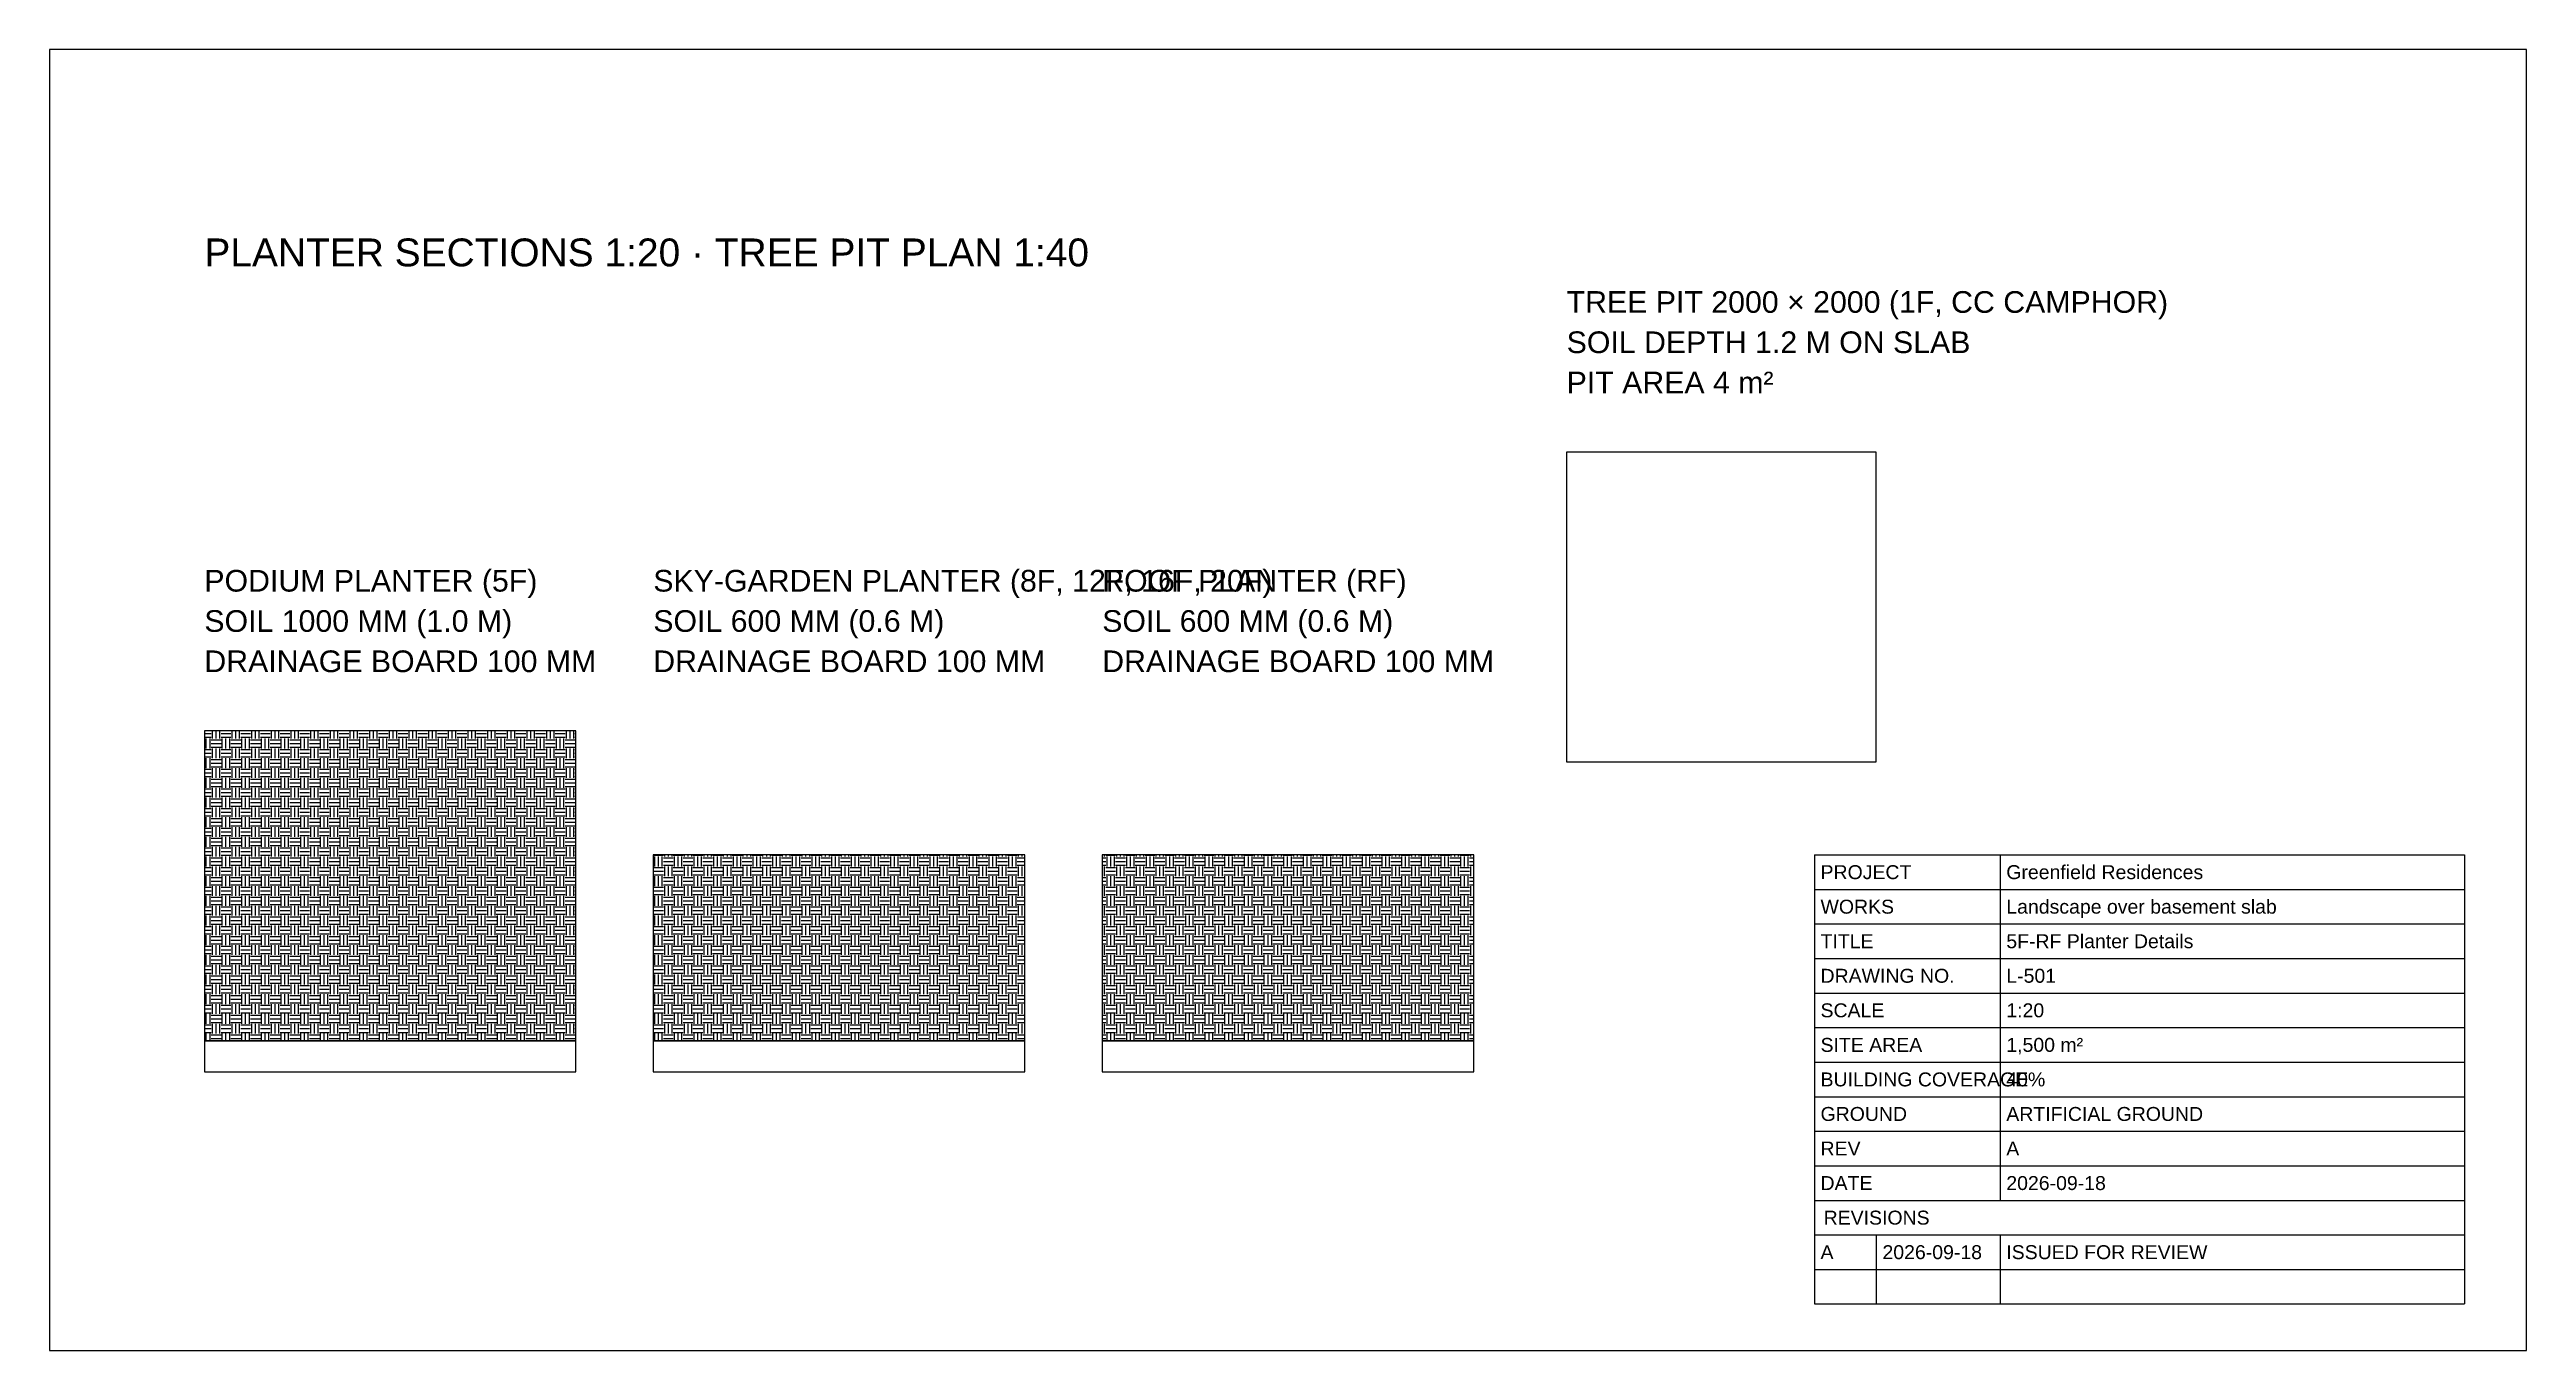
# Model space of a CAD drawing. Header units: metres. Extents: x -0.3 to 7.7, y -0.9 to 3.3.
import ezdxf

# ---------------------------------------------------------------- set-up
doc = ezdxf.new("R2010")
doc.units = ezdxf.units.M
for name, color, linetype in [('FRAME', 7, 'Continuous'), ('HATCH', 7, 'Continuous'), ('PLANT', 7, 'Continuous'), ('TEXT', 7, 'Continuous')]:
    doc.layers.add(name, color=color, linetype=linetype)
doc.styles.add('LABELS', font='arial.ttf')

msp = doc.modelspace()

# ---------------------------------------------------------------- hatches: boundary and pattern name
at = {"layer": 'HATCH'}
h = msp.add_hatch(dxfattribs=at)
h.set_pattern_fill('EARTH', scale=0.005)
h.paths.add_polyline_path([(0.2, 0.1), (1.4, 0.1), (1.4, 1.1), (0.2, 1.1)])
h = msp.add_hatch(dxfattribs=at)
h.set_pattern_fill('EARTH', scale=0.005)
h.paths.add_polyline_path([(1.65, 0.1), (2.85, 0.1), (2.85, 0.7), (1.65, 0.7)])
h = msp.add_hatch(dxfattribs=at)
h.set_pattern_fill('EARTH', scale=0.005)
h.paths.add_polyline_path([(3.1, 0.1), (4.3, 0.1), (4.3, 0.7), (3.1, 0.7)])

# ---------------------------------------------------------------- linework, layer by layer
at = {"layer": 'FRAME'}
for p, q in [((5.4, 0.7), (7.5, 0.7)), ((5.4, 0.7), (5.4, 0.5885)), ((6, 0.7), (6, 0.5885)), ((7.5, 0.7), (7.5, 0.5885)), ((5.4, 0.5885), (7.5, 0.5885)), ((5.4, 0.5885), (5.4, 0.4769)), ((6, 0.5885), (6, 0.4769)), ((7.5, 0.5885), (7.5, 0.4769)), ((5.4, 0.4769), (7.5, 0.4769)), ((5.4, 0.4769), (5.4, 0.3654)), ((6, 0.4769), (6, 0.3654)), ((7.5, 0.4769), (7.5, 0.3654)), ((5.4, 0.3654), (7.5, 0.3654)), ((5.4, 0.3654), (5.4, 0.2538)), ((6, 0.3654), (6, 0.2538)), ((7.5, 0.3654), (7.5, 0.2538)), ((5.4, 0.2538), (7.5, 0.2538)), ((5.4, 0.2538), (5.4, 0.1423)), ((6, 0.2538), (6, 0.1423)), ((7.5, 0.2538), (7.5, 0.1423)), ((5.4, 0.1423), (7.5, 0.1423)), ((5.4, 0.1423), (5.4, 0.0308)), ((6, 0.1423), (6, 0.0308)), ((7.5, 0.1423), (7.5, 0.0308)), ((5.4, 0.0308), (7.5, 0.0308)), ((5.4, 0.0308), (5.4, -0.0808)), ((6, 0.0308), (6, -0.0808)), ((7.5, 0.0308), (7.5, -0.0808)), ((5.4, -0.0808), (7.5, -0.0808)), ((5.4, -0.0808), (5.4, -0.1923)), ((6, -0.0808), (6, -0.1923)), ((7.5, -0.0808), (7.5, -0.1923)), ((5.4, -0.1923), (7.5, -0.1923)), ((5.4, -0.1923), (5.4, -0.3038)), ((6, -0.1923), (6, -0.3038)), ((7.5, -0.1923), (7.5, -0.3038)), ((5.4, -0.3038), (7.5, -0.3038)), ((5.4, -0.3038), (5.4, -0.4154)), ((6, -0.3038), (6, -0.4154)), ((7.5, -0.3038), (7.5, -0.4154)), ((5.4, -0.4154), (7.5, -0.4154)), ((5.4, -0.4154), (7.5, -0.4154)), ((5.4, -0.4154), (5.4, -0.5269)), ((7.5, -0.4154), (7.5, -0.5269)), ((5.4, -0.5269), (7.5, -0.5269)), ((5.4, -0.5269), (5.4, -0.6385)), ((5.6, -0.5269), (5.6, -0.6385)), ((6, -0.5269), (6, -0.6385)), ((7.5, -0.5269), (7.5, -0.6385)), ((5.4, -0.6385), (7.5, -0.6385)), ((5.4, -0.6385), (5.4, -0.75)), ((5.6, -0.6385), (5.6, -0.75)), ((6, -0.6385), (6, -0.75)), ((7.5, -0.6385), (7.5, -0.75)), ((5.4, -0.75), (7.5, -0.75))]:
    msp.add_line(p, q, dxfattribs=at)
msp.add_lwpolyline([(-0.3, -0.9), (7.7, -0.9), (7.7, 3.3), (-0.3, 3.3)], close=True, dxfattribs=at)
at = {"layer": 'PLANT'}
for points in [[(4.6, 1), (5.6, 1), (5.6, 2), (4.6, 2)], [(0.2, 0.1), (1.4, 0.1), (1.4, 1.1), (0.2, 1.1)], [(1.65, 0.1), (2.85, 0.1), (2.85, 0.7), (1.65, 0.7)], [(3.1, 0.1), (4.3, 0.1), (4.3, 0.7), (3.1, 0.7)], [(0.2, 0), (1.4, 0), (1.4, 0.1), (0.2, 0.1)], [(1.65, 0), (2.85, 0), (2.85, 0.1), (1.65, 0.1)], [(3.1, 0), (4.3, 0), (4.3, 0.1), (3.1, 0.1)]]:
    msp.add_lwpolyline(points, close=True, dxfattribs=at)

# ---------------------------------------------------------------- texts
at = {"layer": 'TEXT', "style": 'LABELS'}
for s, height, p in [('PLANTER SECTIONS 1:20 · TREE PIT PLAN 1:40', 0.09, (0.2, 2.6)), ('TREE PIT 2000 × 2000 (1F, CC CAMPHOR)', 0.07, (4.6, 2.45)), ('SOIL DEPTH 1.2 M ON SLAB', 0.07, (4.6, 2.32)), ('PIT AREA 4 m²', 0.07, (4.6, 2.19)), ('PODIUM PLANTER (5F)', 0.07, (0.2, 1.55)), ('SKY-GARDEN PLANTER (8F, 12F, 16F, 20F)', 0.07, (1.65, 1.55)), ('ROOF PLANTER (RF)', 0.07, (3.1, 1.55)), ('SOIL 1000 MM (1.0 M)', 0.07, (0.2, 1.42)), ('SOIL 600 MM (0.6 M)', 0.07, (1.65, 1.42)), ('SOIL 600 MM (0.6 M)', 0.07, (3.1, 1.42)), ('DRAINAGE BOARD 100 MM', 0.07, (0.2, 1.29)), ('DRAINAGE BOARD 100 MM', 0.07, (1.65, 1.29)), ('DRAINAGE BOARD 100 MM', 0.07, (3.1, 1.29)), ('PROJECT', 0.045, (5.42, 0.6217)), ('Greenfield Residences', 0.045, (6.02, 0.6217)), ('WORKS', 0.045, (5.42, 0.5102)), ('Landscape over basement slab', 0.045, (6.02, 0.5102)), ('TITLE', 0.045, (5.42, 0.3987)), ('5F-RF Planter Details', 0.045, (6.02, 0.3987)), ('DRAWING NO.', 0.045, (5.42, 0.2871)), ('L-501', 0.045, (6.02, 0.2871)), ('SCALE', 0.045, (5.42, 0.1756)), ('1:20', 0.045, (6.02, 0.1756)), ('SITE AREA', 0.045, (5.42, 0.064)), ('1,500 m²', 0.045, (6.02, 0.064)), ('BUILDING COVERAGE', 0.045, (5.42, -0.0475)), ('40%', 0.045, (6.02, -0.0475)), ('GROUND', 0.045, (5.42, -0.159)), ('ARTIFICIAL GROUND', 0.045, (6.02, -0.159)), ('REV', 0.045, (5.42, -0.2706)), ('A', 0.045, (6.02, -0.2706)), ('DATE', 0.045, (5.42, -0.3821)), ('2026-09-18', 0.045, (6.02, -0.3821)), ('REVISIONS', 0.045, (5.43, -0.4937)), ('2026-09-18', 0.045, (5.62, -0.6052)), ('ISSUED FOR REVIEW', 0.045, (6.02, -0.6052)), ('A', 0.045, (5.42, -0.6052))]:
    msp.add_text(s, height=height, dxfattribs=at).set_placement(p)

doc.saveas('drawing.dxf')
